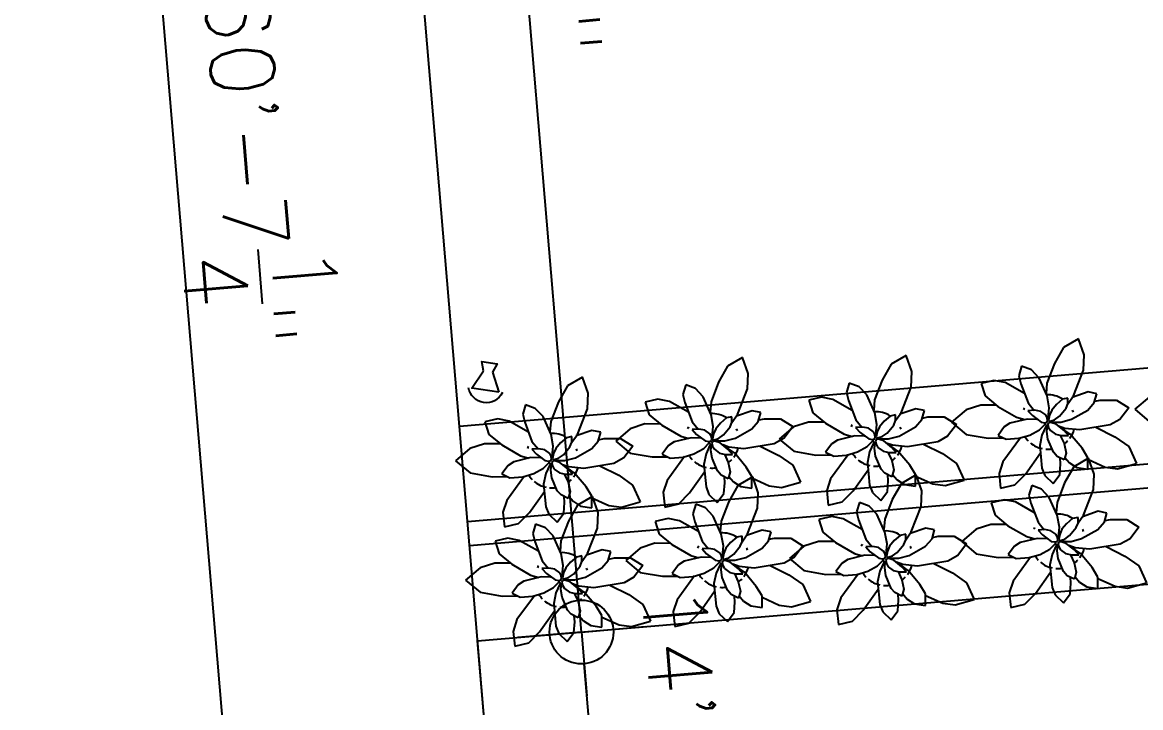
# Model space of a CAD drawing. Extents: x 2080 to 102399, y 2071 to 93424.
# Drawn here: x 78639.8 to 79059.9, y 77057.9 to 77315.4 of the extents above; entities that cross this region are included whole.
import ezdxf

# ---------------------------------------------------------------- set-up
doc = ezdxf.new("R2010")
doc.units = 0
doc.header["$LTSCALE"] = 20
doc.header["$MEASUREMENT"] = 0
doc.header["$PDMODE"] = 34
doc.header["$PDSIZE"] = 5
doc.layers.add('correct', color=230, linetype='Continuous', plot=False)
for name, color, linetype in [('DIMLINE', 254, 'Continuous'), ('ELEC', 11, 'Continuous'), ('PLANTS', 3, 'Continuous')]:
    doc.layers.add(name, color=color, linetype=linetype)
doc.styles.add('STYLE1', font='romans.shx')
doc.dimstyles.get("Standard").update_dxf_attribs({"dimtxt": 24, "dimasz": 12, "dimexe": 0.18, "dimexo": 0.0625, "dimgap": 0, "dimtad": 1, "dimzin": 1, "dimdsep": 46, "dimlunit": 4, "dimtxsty": 'STYLE1', "dimblk": 'BLK', "dimcen": 0, "dimse1": 1, "dimse2": 1, "dimclrt": 3, "dimazin": 0, "dimtfac": 1, "dimtix": 1, "dimtmove": 2, "dimatfit": 3, "dimldrblk": 'BLK', "dimfxl": 1, "dimtolj": 1, "dimtzin": 0, "dimarcsym": 0})

# ---------------------------------------------------------------- blocks, each defined once
blk = doc.blocks.new('BLK')
for q in [(0, 2), (-2, 0), (0, -2), (2, 0)]:
    blk.add_line((0, 0), q)
blk.add_circle((0, 0), 1)
blk = doc.blocks.new('*D313')
at = {"layer": 'Defpoints', "color": 0, "linetype": 'Continuous', "ltscale": 0.5, "transparency": 16777216}
for p in [(78849.88, 77086.32), (78810.87, 77083.03), (78825.98, 76904.45)]:
    blk.add_point(p, dxfattribs=at)
at = {"layer": 'DIMLINE', "color": 0, "linetype": 'Continuous', "lineweight": -2, "ltscale": 0.5, "transparency": 16777216}
blk.add_line((78863.97, 76919.71), (78850.89, 77074.37), dxfattribs=at)
at = {"layer": 'DIMLINE', "color": 0, "linetype": 'Continuous', "lineweight": -2, "ltscale": 0.5, "transparency": 16777216, "xscale": 12, "yscale": 12, "zscale": 12}
for p, rotation in [((78849.88, 77086.32), 94.83395298279227), ((78864.98, 76907.75), 274.8339529827923)]:
    blk.add_blockref('BLK', p, dxfattribs=dict(at, rotation=rotation))
at = {"layer": 'DIMLINE', "color": 3, "linetype": 'Continuous', "ltscale": 0.5, "transparency": 16777216, "insert": (78890.76, 77026.15), "char_height": 24, "attachment_point": 5, "rotation": 274.834, "style": 'STYLE1'}
blk.add_mtext('\\A1;14\'-11{\\H1.000000x;\\S1/4;}"', dxfattribs=at)
blk = doc.blocks.new('*D314')
at = {"layer": 'Defpoints', "color": 0, "linetype": 'Continuous', "ltscale": 0.5, "transparency": 16777216}
for p in [(78803.7, 77632.37), (78764.7, 77629.07), (78810.87, 77083.03)]:
    blk.add_point(p, dxfattribs=at)
at = {"layer": 'DIMLINE', "color": 0, "linetype": 'Continuous', "lineweight": -2, "ltscale": 0.5, "transparency": 16777216}
blk.add_line((78848.87, 77098.28), (78804.71, 77620.41), dxfattribs=at)
at = {"layer": 'DIMLINE', "color": 0, "linetype": 'Continuous', "lineweight": -2, "ltscale": 0.5, "transparency": 16777216, "xscale": 12, "yscale": 12, "zscale": 12}
for p, rotation in [((78803.7, 77632.37), 94.83395298279181), ((78849.88, 77086.32), 274.8339529827918)]:
    blk.add_blockref('BLK', p, dxfattribs=dict(at, rotation=rotation))
at = {"layer": 'DIMLINE', "color": 3, "linetype": 'Continuous', "ltscale": 0.5, "transparency": 16777216, "insert": (78841.03, 77360.55), "char_height": 24, "attachment_point": 5, "rotation": 274.834, "style": 'STYLE1'}
blk.add_mtext('\\A1;45\'-8"', dxfattribs=at)
blk = doc.blocks.new('*D315')
at = {"layer": 'Defpoints', "color": 0, "linetype": 'Continuous', "ltscale": 0.5, "transparency": 16777216}
for p in [(78764.7, 77629.07), (78667.1, 77620.82), (78825.98, 76904.45)]:
    blk.add_point(p, dxfattribs=at)
at = {"layer": 'DIMLINE', "color": 0, "linetype": 'Continuous', "lineweight": -2, "ltscale": 0.5, "transparency": 16777216}
blk.add_line((78727.37, 76908.16), (78668.11, 77608.86), dxfattribs=at)
at = {"layer": 'DIMLINE', "color": 0, "linetype": 'Continuous', "lineweight": -2, "ltscale": 0.5, "transparency": 16777216, "xscale": 12, "yscale": 12, "zscale": 12}
for p, rotation in [((78667.1, 77620.82), 94.8339529827919), ((78728.38, 76896.2), 274.8339529827919)]:
    blk.add_blockref('BLK', p, dxfattribs=dict(at, rotation=rotation))
at = {"layer": 'DIMLINE', "color": 3, "linetype": 'Continuous', "ltscale": 0.5, "transparency": 16777216, "insert": (78725.64, 77260.87), "char_height": 24, "attachment_point": 5, "rotation": 274.834, "style": 'STYLE1'}
blk.add_mtext('\\A1;60\'-7{\\H1.000000x;\\S1/4;}"', dxfattribs=at)
blk = doc.blocks.new('PLANT1')
at = {"color": 0}
for p, q in [((5.75, 15.65), (2.94, 14.02)), ((6.8, 12.64), (5.75, 15.65)), ((2.94, 14.02), (1.24, 11.02)), ((6.67, 9.74), (6.8, 12.64)), ((1.24, 11.02), (-0.18, 7.33)), ((-4.94, 10.5), (-5.47, 8.7)), ((-5.47, 8.7), (-5.1, 7.19)), ((-3.11, 9.8), (-4.94, 10.5)), ((-1.65, 8.27), (-3.11, 9.8)), ((4.8, 4.93), (6.67, 9.74)), ((-10.15, 7.82), (-12.56, 7.25)), ((-12.56, 7.25), (-11.81, 4.91)), ((-8.01, 7.41), (-10.15, 7.82)), ((-4.41, 5.37), (-8.01, 7.41)), ((-5.1, 7.19), (-3.73, 3.58)), ((-0.15, 4.91), (-1.65, 8.27)), ((-0.18, 7.33), (-0.36, 5.38)), ((-11.81, 4.91), (-9.42, 2.94)), ((0.25, 2.69), (-0.15, 4.91)), ((2.74, 4.3), (1.6, 3.31)), ((3.75, 4.5), (2.74, 4.3)), ((3.75, 3.45), (4.8, 4.93)), ((3.75, 3.44), (3.75, 4.5)), ((7.53, 5.66), (4.58, 4.62)), ((9.19, 5.31), (7.53, 5.66)), ((8.7, 3.64), (9.19, 5.31)), ((-15.39, 2.27), (-18.09, -0.04)), ((-12.63, 3.17), (-15.39, 2.27)), ((-9.66, 3.14), (-12.63, 3.17)), ((-9.42, 2.94), (-5.88, 0.9)), ((-2.48, 2.2), (-3.75, 2.12)), ((-3.75, 2.12), (-2.91, 1.21)), ((-3.73, 3.58), (-2.59, 2.19)), ((-1.34, 2), (-2.48, 2.2)), ((0.06, 0.81), (0.25, 2.69)), ((0.73, 2.26), (0.31, 1.31)), ((1.6, 3.31), (0.73, 2.26)), ((2.18, 1.1), (3.4, 2.61)), ((3.4, 2.61), (3.75, 3.44)), ((4.43, 0.51), (7.5, 2.24)), ((7.5, 2.24), (8.7, 3.64)), ((8.78, 3.92), (9.84, 4.12)), ((9.84, 4.12), (12.89, 4.12)), ((12.89, 4.12), (15.19, 2.69)), ((15.19, 2.69), (13.53, 0.5)), ((-3.93, 0.56), (-7.13, -0.21)), ((-5.88, 0.9), (-4.34, 0.46)), ((-2.06, 0.5), (-3.93, 0.56)), ((-2.91, 1.21), (-1.29, 0)), ((-1.9, 0.46), (-2.06, 0.5)), ((-0.39, 1.34), (-1.34, 2)), ((-0.56, -0.12), (-0.19, 0)), ((-0.12, 0.81), (-0.39, 1.34)), ((-0.19, 0), (-0.12, 0.06)), ((-0.06, 0.25), (-0.12, 0.81)), ((-0.12, 0.06), (-0.06, 0.25)), ((-0.11, 0.67), (0.06, 0.81)), ((0.31, 1.31), (0.12, 0.38)), ((0.12, 0.38), (0.19, 0.25)), ((0.19, 0.25), (0.38, 0.19)), ((0.38, 0.19), (1.25, 0.44)), ((0.47, 0.22), (0.69, 0)), ((0.69, 0), (2.44, 0)), ((1.25, 0.44), (2.18, 1.1)), ((2.44, 0), (4.43, 0.51)), ((13.53, 0.5), (11.66, -0.54)), ((-18.09, -0.04), (-15.37, -2.32)), ((-8.2, -0.91), (-9.38, -2.5)), ((-7.13, -0.21), (-8.2, -0.91)), ((-3.38, -2.45), (-1.56, -1.44)), ((-1.56, -1.44), (-0.5, -0.38)), ((-1.29, 0), (-0.56, -0.12)), ((-0.38, -0.81), (-1.12, -2.44)), ((-0.31, -0.5), (-0.59, -0.46)), ((-0.5, -0.38), (-0.5, -0.12)), ((0.06, -0.62), (-0.38, -0.81)), ((-0.26, -0.76), (-0.31, -0.5)), ((-0.19, -1.81), (-0.07, -0.68)), ((0.01, -3.25), (-0.19, -1.81)), ((0.12, -0.12), (0, -0.44)), ((0, -0.44), (0.12, -1)), ((0.56, -0.06), (0.12, -0.12)), ((0.12, -1), (0.45, -1.59)), ((0.45, -1.59), (1.43, -2.3)), ((1.53, -0.38), (0.56, -0.06)), ((3.06, -1.61), (1.53, -0.38)), ((3.19, -1.19), (2.01, -0.77)), ((2.38, -1), (2.23, -0.95)), ((4.2, -2.28), (2.38, -1)), ((3.88, -2.56), (3.06, -1.61)), ((6, -1.48), (3.19, -1.19)), ((11.66, -0.54), (6, -1.48)), ((9.02, -0.98), (12.56, -2.76)), ((-15.37, -2.32), (-11.22, -3.04)), ((-11.22, -3.04), (-8.38, -3)), ((-9.38, -2.5), (-7.87, -3.25)), ((-5.18, -2.97), (-8.45, -7.47)), ((-7.87, -3.25), (-5.44, -3.05)), ((-5.44, -3.05), (-3.38, -2.45)), ((-1.12, -2.44), (-1.55, -4.42)), ((1.03, -5.66), (0.01, -3.25)), ((1.43, -2.3), (2.56, -2.56)), ((2.32, -2.51), (3.05, -4.05)), ((2.56, -2.56), (3.88, -2.56)), ((3.05, -4.05), (3.43, -5.82)), ((6.42, -4.94), (4.2, -2.28)), ((12.56, -2.76), (15.17, -4.6)), ((-4.21, -9.77), (-1.41, -5.8)), ((-1.55, -4.42), (-1.12, -8.67)), ((1.72, -6.45), (1.03, -5.66)), ((3.43, -5.82), (3.06, -7.12)), ((7.5, -6.71), (6.42, -4.94)), ((15.17, -4.6), (16.61, -7.77)), ((-8.45, -7.47), (-9.18, -9.67)), ((3.06, -7.12), (1.72, -6.45)), ((2.25, -9.87), (2.39, -7.87)), ((2.39, -7.87), (2.32, -6.75)), ((3.19, -6.68), (4.04, -7.69)), ((4.04, -7.69), (5.41, -8.56)), ((7.5, -8.88), (7.5, -6.71)), ((7.5, -6.98), (10.72, -8.45)), ((13.06, -8.78), (16.61, -7.77)), ((-9.18, -9.67), (-8.88, -12.44)), ((-6.25, -11.82), (-4.21, -9.77)), ((-1.12, -8.67), (-0.57, -10.07)), ((-0.57, -10.07), (1, -11.56)), ((1, -11.56), (2.25, -9.87)), ((5.41, -8.56), (7.5, -8.88)), ((10.72, -8.45), (13.06, -8.78)), ((-8.88, -12.44), (-6.25, -11.82))]:
    blk.add_line(p, q, dxfattribs=at)
for start, end in [(57.1582, 93.2041), (149.2581, 153.7532), (21.2653, 25.7604), (172.4345, 176.9296), (323.0282, 344.4965), (212.1423, 223.5771), (229.8179, 257.6637), (306.6551, 316.418), (265.2848, 278.7499)]:
    blk.add_arc((0, 0), 5.12, start, end, dxfattribs=at)
blk = doc.blocks.new('FOCUSLGT')
for points in [[(1.49, 5.92), (2.44, 8.67), (-2.44, 8.67), (-1.38, 5.92)], [(-4.27, 0), (4.27, 0), (1.49, 5.92)], [(-1.38, 5.92), (-4.27, 0)]]:
    blk.add_lwpolyline(points)
blk = doc.blocks.new('A$C085F24DD')
at = {"layer": 'ELEC', "linetype": 'Continuous', "ltscale": 0.5}
blk.add_arc((32, 33.5), 33.5, 197.1091, 342.8909, dxfattribs=at)
at = {"layer": 'ELEC', "xscale": 6, "yscale": 6, "zscale": 6}
blk.add_blockref('FOCUSLGT', (32, 23.7), dxfattribs=at)
blk = doc.blocks.new('*D393')
at = {"layer": 'Defpoints', "color": 0, "ltscale": 0.5, "transparency": 16777216}
for p in [(78764.72, 77628.74), (76069.52, 76914.58), (76081.04, 76873.63)]:
    blk.add_point(p, dxfattribs=at)
at = {"layer": 'DIMLINE', "color": 0, "lineweight": -2, "ltscale": 0.5, "transparency": 16777216}
blk.add_line((78741.65, 77666.44), (76081.07, 76917.83), dxfattribs=at)
at = {"layer": 'DIMLINE', "color": 0, "lineweight": -2, "ltscale": 0.5, "transparency": 16777216, "xscale": 12, "yscale": 12, "zscale": 12}
for p, rotation in [((78753.2, 77669.69), 15.71492679865437), ((76069.52, 76914.58), 195.7149267986544)]:
    blk.add_blockref('BLK', p, dxfattribs=dict(at, rotation=rotation))
at = {"layer": 'DIMLINE', "color": 3, "ltscale": 0.5, "transparency": 16777216, "insert": (77407.49, 77305.89), "char_height": 24, "attachment_point": 5, "rotation": 15.7149, "style": 'STYLE1'}
blk.add_mtext('\\A1;232\'-4"', dxfattribs=at)

msp = doc.modelspace()

# ---------------------------------------------------------------- linework, layer by layer
at = {"linetype": 'Continuous', "ltscale": 0.5}
for p, q in [((78825.977, 76904.454), (78764.725, 77628.735)), ((78804.043, 77163.737), (80889.419, 77340.261)), ((78807.079, 77127.865), (80892.455, 77304.39)), ((78807.838, 77118.897), (80893.214, 77295.422)), ((78810.875, 77083.026), (80872.336, 77257.526))]:
    msp.add_line(p, q, dxfattribs=at)
at = {"layer": 'correct', "ltscale": 0.5}
msp.add_lwpolyline([(78546.628, 75126.955), (78535.589, 75359.93), (78128.239, 75334.577), (78072.686, 76496.873), (78530.858, 76525.39), (78521.639, 76693.141), (78693.376, 76703.83), (78681.449, 76895.459), (78825.977, 76904.454), (78810.875, 77083.026), (81177.782, 77283.381), (81191.931, 77116.231), (81194.245, 77092.088), (82117.624, 77170.251), (82101.43, 77361.567), (82896.635, 77428.88), (83144.463, 75373.769), (79105.882, 75021.367), (79078.222, 75064.374), (79074.638, 75152.192), (78546.628, 75126.955)], dxfattribs=at)

# ---------------------------------------------------------------- block references
at = {"layer": 'ELEC', "linetype": 'Continuous', "ltscale": 0.5, "xscale": -0.1999999999966149, "yscale": 0.1999999999970896, "zscale": 0.2, "rotation": 351.7558620282299}
msp.add_blockref('A$C085F24DD', (78819.468, 77171.614), dxfattribs=at)
at = {"layer": 'PLANTS', "xscale": 2, "yscale": 2, "zscale": 2}
for p in [(79093.925, 77170.094), (79025.115, 77165.237), (78898.91, 77158.178), (78960.372, 77158.893), (78838.748, 77150.751), (79028.911, 77120.397), (78902.705, 77113.339), (78964.168, 77114.054), (78842.544, 77105.912)]:
    msp.add_blockref('PLANT1', p, dxfattribs=at)

# ---------------------------------------------------------------- dimensions: what is measured, and where the dimension line sits
at = {"layer": 'DIMLINE', "ltscale": 0.5}
dim = msp.add_aligned_dim(p1=(78764.725, 77628.735), p2=(76081.039, 76873.63), distance=-42.544, dimstyle='Standard', override={"dimfxl": 0.25, "dimarcsym": 1}, dxfattribs=at)
dim.commit()
dim.dimension.update_dxf_attribs({"geometry": '*D393', "text_midpoint": (77407.489, 77305.888)})
at = {"layer": 'DIMLINE', "linetype": 'Continuous', "ltscale": 0.5}
for p1, distance, picture, middle in [((78810.875, 77083.026), -39.145, '*D314', (78841.026, 77360.55)), ((78825.977, 76904.454), 97.942, '*D315', (78725.643, 77260.867))]:
    dim = msp.add_aligned_dim(p1=p1, p2=(78764.697, 77629.069), distance=distance, dimstyle='Standard', override={"dimfxl": 0.18}, dxfattribs=at)
    dim.commit()
    dim.dimension.update_dxf_attribs({"geometry": picture, "text_midpoint": middle})
dim = msp.add_linear_dim(base=(78849.881, 77086.324), p1=(78825.977, 76904.454), p2=(78810.875, 77083.026), angle=94.83395, dimstyle='Standard', override={"dimfxl": 0.18}, dxfattribs=at)
dim.commit()
dim.dimension.update_dxf_attribs({"geometry": '*D313', "text_midpoint": (78890.756, 77026.146), "dimtype": 161})

doc.saveas('drawing.dxf')
